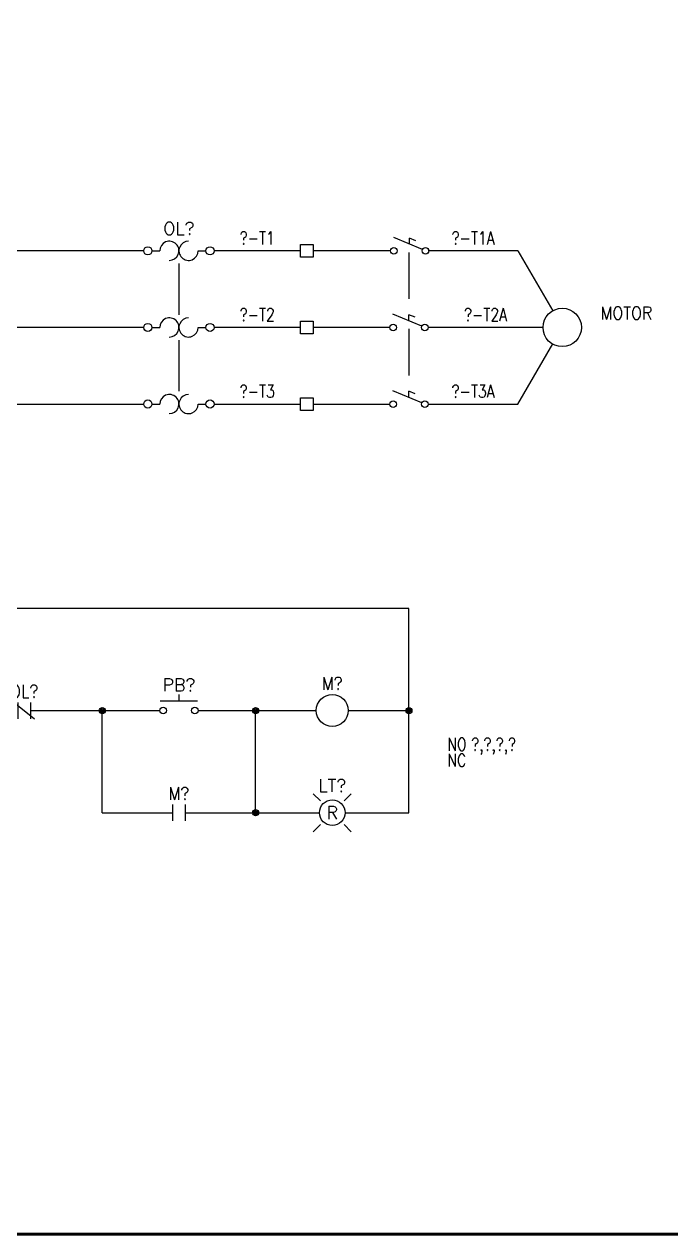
# Model space of a CAD drawing. Header units: inches. Extents: x 0 to 33.5, y 0 to 22.4.
# Drawn here: x 20.17 to 26.49, y 0.02 to 11.88 of the extents above; entities that cross this region are included whole.
import ezdxf
from ezdxf.enums import TextEntityAlignment as Align

# ---------------------------------------------------------------- set-up
doc = ezdxf.new("R2010")
doc.units = ezdxf.units.IN
doc.header["$MEASUREMENT"] = 0
for name, color, linetype in [('BLK_', 7, 'Continuous'), ('BRN_', 7, 'Continuous'), ('GRY_', 7, 'Continuous'), ('LINK', 9, 'Continuous'), ('MISC', 7, 'Continuous'), ('SYMS', 7, 'Continuous'), ('TAGS', 150, 'Continuous'), ('TITLE', 7, 'Continuous'), ('WIREFIXED', 7, 'Continuous'), ('WIRES', 7, 'Continuous'), ('XREF', 7, 'Continuous')]:
    doc.layers.add(name, color=color, linetype=linetype)
doc.styles.add('ITALIC', font='ITALIC')
doc.styles.add('SIMPLEX', font='SIMPLEX')
doc.styles.add('WD', font='romans.shx')

# ---------------------------------------------------------------- blocks, each defined once
blk = doc.blocks.new('NO_NUM_acade_title')
at = {"layer": 'TITLE', "const_width": 0.0312}
blk.add_lwpolyline([(30.594, 0.281), (30.594, 22.177), (30.344, 22.427), (0.281, 22.427), (0.031, 22.177), (0.031, 0.281), (0.281, 0.031), (30.344, 0.031)], close=True, dxfattribs=at)
at = {"layer": 'TITLE', "color": 1, "style": 'ITALIC'}
for tag, height, p in [('TITLE#1', 0.125, (32.156, 3.406)), ('TITLE#2', 0.125, (32.156, 3.204)), ('TITLE#3', 0.125, (32.156, 3.001)), ('TITLE#4', 0.125, (32.156, 2.799)), ('DWG#', 0.2, (32.156, 0.826))]:
    blk.add_attdef(tag, text='', height=height, dxfattribs=at).set_placement(p, align=Align.CENTER)
at = {"layer": 'TITLE', "color": 1, "style": 'SIMPLEX'}
blk.add_attdef('CAD#', (30.826, 1.958), '', height=0.0938, rotation=90, dxfattribs=at)
at = {"layer": 'TITLE', "color": 1}
for tag, p, height, style in [('ENGINEER', (31.237, 1.958), 0.0938, 'ITALIC'), ('CHKDBY', (32.424, 1.958), 0.0938, 'ITALIC'), ('JOB#', (31.464, 1.644), 0.0938, 'SIMPLEX'), ('DRAWNBY', (32.494, 1.644), 0.0938, 'ITALIC'), ('SCALE', (31.353, 1.344), 0.0938, 'SIMPLEX'), ('DATE', (32.408, 1.344), 0.0938, 'SIMPLEX'), ('SHTS', (32.532, 0.25), 0.2, 'ITALIC')]:
    blk.add_attdef(tag, p, '', height=height, dxfattribs=dict(at, style=style))
at = {"layer": 'TITLE', "color": 1, "style": 'ITALIC'}
blk.add_attdef('SH#', text='', height=0.2, dxfattribs=at).set_placement((31.881, 0.25), align=Align.RIGHT)
at = {"layer": 'TITLE', "color": 7, "flags": 9}
blk.add_attdef('WD_TB', (31.219, 0.031), '', height=0.125, dxfattribs=at)
blk = doc.blocks.new('HMO13')
blk.add_circle((0, 0), 0.188)
at = {"style": 'WD'}
for tag, p, width in [('INST', (0.381, 0.403), 0.7), ('LOC', (0.381, 0.234), 0.7), ('TAG1', (0.375, 0.077), 0.9), ('DESC1', (0.376, -0.079), 0.9), ('DESC2', (0.376, -0.235), 0.9), ('DESC3', (0.376, -0.391), 0.9), ('RATING3', (0.375, -0.548), 0.8), ('RATING4', (0.375, -0.704), 0.8), ('WDTAGALT', (0.375, -0.875), 0.7)]:
    blk.add_attdef(tag, p, '', height=0.125, dxfattribs=dict(at, width=width))
at = {"style": 'WD', "flags": 1}
for tag, p in [('X0TERM01', (-0.094, 0.162)), ('X4TERM02', (-0.188, 0)), ('X0TERM03', (-0.094, -0.162)), ('X0TERM04', (0.133, -0.133))]:
    blk.add_attdef(tag, p, '', height=0.0125, dxfattribs=at)
at = {"linetype": 'Continuous', "style": 'WD', "flags": 9}
blk.add_attdef('ASSYCODE', text='', height=0.01, dxfattribs=at).set_placement((0, 0.125), align=Align.CENTER)
at = {"style": 'WD', "flags": 9}
blk.add_attdef('FAMILY', text='', height=0.01, dxfattribs=at).set_placement((-0.005, 0.17), align=Align.CENTER)
at = {"linetype": 'Continuous', "style": 'WD', "flags": 1}
for tag, p in [('MFG', (0, 0.14)), ('CAT', (0, 0.159))]:
    blk.add_attdef(tag, text='', height=0.01, dxfattribs=at).set_placement(p, align=Align.MIDDLE)
at = {"style": 'WD', "width": 0.8}
blk.add_attdef('RATING1', text='', height=0.1, dxfattribs=at).set_placement((0, 0), align=Align.CENTER)
blk.add_attdef('RATING2', text='', height=0.1, dxfattribs=at).set_placement((0, -0.031), align=Align.TOP_CENTER)
blk = doc.blocks.new('WDDOT')
for radius in [0.03, 0.0187, 0.00929]:
    blk.add_circle((0, 0), radius)
blk = doc.blocks.new('HMS1')
blk.add_circle((0, 0), 0.156)
at = {"style": 'WD'}
for tag, width, p in [('INST', 0.7, (0.006, 0.528)), ('LOC', 0.7, (0.006, 0.359)), ('TAG1', 0.9, (0, 0.202))]:
    blk.add_attdef(tag, text='', height=0.125, dxfattribs=dict(at, width=width)).set_placement(p, align=Align.CENTER)
at = {"linetype": 'Continuous', "style": 'WD', "flags": 9}
blk.add_attdef('ASSYCODE', text='', height=0.01, dxfattribs=at).set_placement((0, 0.113), align=Align.CENTER)
at = {"style": 'WD', "flags": 9}
blk.add_attdef('FAMILY', text='', height=0.01, dxfattribs=at).set_placement((-0.005, 0.17), align=Align.CENTER)
at = {"linetype": 'Continuous', "style": 'WD', "flags": 1}
for tag, p in [('MFG', (0, 0.14)), ('CAT', (0, 0.159))]:
    blk.add_attdef(tag, text='', height=0.01, dxfattribs=at).set_placement(p, align=Align.MIDDLE)
at = {"style": 'WD'}
for tag, p, width in [('DESC1', (1.126, 0.076), 0.9), ('DESC2', (1.126, -0.081), 0.9), ('DESC3', (1.126, -0.237), 0.9), ('XREFNO', (1.359, -0.393), 0.8), ('XREFNC', (1.359, -0.549), 0.8)]:
    blk.add_attdef(tag, p, '', height=0.125, dxfattribs=dict(at, width=width))
at = {"style": 'WD', "flags": 1}
for tag, p in [('X4TERM01', (-0.156, 0)), ('X1TERM02', (0.156, 0))]:
    blk.add_attdef(tag, p, '', height=0.0125, dxfattribs=at)
at = {"linetype": 'Continuous', "style": 'WD'}
blk.add_attdef('TERM01', text='', height=0.125, dxfattribs=at).set_placement((-0.2, -0.035), align=Align.TOP_RIGHT)
blk.add_attdef('TERM02', text='', height=0.125, dxfattribs=at).set_placement((0.2, -0.035), align=Align.TOP_LEFT)
at = {"style": 'WD', "width": 0.8, "flags": 8}
for tag, p in [('NO', (1.126, -0.393)), ('NC', (1.126, -0.549))]:
    blk.add_attdef(tag, p, '', height=0.125, dxfattribs=at)
blk = doc.blocks.new('HOL22')
at = {"linetype": 'Continuous'}
for p, q in [((-0.1, 0.08), (0.1, -0.08)), ((-0.062, 0.08), (-0.062, -0.08)), ((0.062, 0.08), (0.062, -0.08))]:
    blk.add_line(p, q, dxfattribs=at)
at = {"style": 'WD'}
for tag, width, p in [('INST', 0.7, (0, 0.451)), ('LOC', 0.7, (0, 0.281)), ('TAG2', 0.9, (0, 0.125)), ('XREF', 0.7, (0, -0.297)), ('DESC1', 0.7, (0, -0.449)), ('DESC2', 0.7, (0, -0.606))]:
    blk.add_attdef(tag, text='', height=0.125, dxfattribs=dict(at, width=width)).set_placement(p, align=Align.CENTER)
for tag, p in [('X2LINK', (0, 0.25)), ('X8LINK', (0, -0.172))]:
    blk.add_attdef(tag, p, '', height=0.01, dxfattribs=at)
for tag, p, height, flags in [('X4TERM01', (-0.062, 0), 0.0125, 1), ('X1TERM02', (0.062, 0), 0.0125, 1), ('FAMILY', (0.097, 0.053), 0.01, 9), ('CONTACT', (0.097, 0.036), 0.01, 1)]:
    blk.add_attdef(tag, p, '', height=height, dxfattribs=dict(at, flags=flags))
at = {"linetype": 'Continuous', "style": 'WD', "flags": 8}
blk.add_attdef('TERM01', text='', height=0.125, dxfattribs=at).set_placement((-0.125, -0.016), align=Align.TOP_RIGHT)
blk.add_attdef('TERM02', text='', height=0.125, dxfattribs=at).set_placement((0.125, -0.016), align=Align.TOP_LEFT)
blk = doc.blocks.new('HPB11')
for p, q in [((0, 0.156), (0, 0.094)), ((-0.185, 0.094), (0.18, 0.094))]:
    blk.add_line(p, q)
for centre in [(-0.155, 0), (0.155, 0)]:
    blk.add_circle(centre, 0.0322)
at = {"style": 'WD', "width": 0.7}
for tag, p in [('INST', (0, 0.826)), ('LOC', (0, 0.656)), ('DESC1', (0, 0.5)), ('DESC2', (0, 0.344)), ('XREF', (0, -0.219))]:
    blk.add_attdef(tag, text='', height=0.125, dxfattribs=at).set_placement(p, align=Align.CENTER)
at = {"style": 'WD'}
blk.add_attdef('TAG1', text='', height=0.125, dxfattribs=at).set_placement((0, 0.188), align=Align.CENTER)
for tag, p in [('X2LINK', (0, 0.219)), ('X8LINK', (0, 0))]:
    blk.add_attdef(tag, p, '', height=0.01, dxfattribs=at)
for tag, p, height, flags in [('FAMILY', (0.205, 0.152), 0.01, 9), ('CONTACT', (0.205, 0.136), 0.01, 1), ('X4TERM01', (-0.188, 0), 0.0125, 1), ('X1TERM02', (0.188, 0), 0.0125, 1)]:
    blk.add_attdef(tag, p, '', height=height, dxfattribs=dict(at, flags=flags))
at = {"linetype": 'Continuous', "style": 'WD', "flags": 9}
for tag, p in [('ASSYCODE', (0.23, 0.071)), ('MFG', (0.228, 0.089)), ('CAT', (0.23, 0.108))]:
    blk.add_attdef(tag, text='', height=0.01, dxfattribs=at).set_placement(p, align=Align.CENTER)
at = {"linetype": 'Continuous', "style": 'WD', "flags": 8}
blk.add_attdef('TERM01', text='', height=0.125, dxfattribs=at).set_placement((-0.25, -0.031), align=Align.TOP_RIGHT)
blk.add_attdef('TERM02', text='', height=0.125, dxfattribs=at).set_placement((0.25, -0.031), align=Align.TOP_LEFT)
blk = doc.blocks.new('HMS21')
at = {"linetype": 'Continuous'}
for p, q in [((-0.062, 0.08), (-0.062, -0.08)), ((0.062, 0.08), (0.062, -0.08))]:
    blk.add_line(p, q, dxfattribs=at)
at = {"style": 'WD'}
for tag, width, p in [('INST', 0.7, (0, 0.451)), ('LOC', 0.7, (0, 0.281)), ('TAG2', 0.9, (0, 0.125)), ('XREF', 0.7, (0, -0.297)), ('DESC1', 0.7, (0, -0.454)), ('DESC2', 0.7, (0, -0.61)), ('DESC3', 0.7, (0, -0.766))]:
    blk.add_attdef(tag, text='', height=0.125, dxfattribs=dict(at, width=width)).set_placement(p, align=Align.CENTER)
for tag, p in [('X2LINK', (0, 0.125)), ('X8LINK', (0, -0.125))]:
    blk.add_attdef(tag, p, '', height=0.01, dxfattribs=at)
for tag, p, height, flags in [('X4TERM01', (-0.062, 0), 0.0125, 1), ('X1TERM02', (0.062, 0), 0.0125, 1), ('FAMILY', (0.097, 0.053), 0.01, 9), ('CONTACT', (0.097, 0.036), 0.01, 1)]:
    blk.add_attdef(tag, p, '', height=height, dxfattribs=dict(at, flags=flags))
at = {"linetype": 'Continuous', "style": 'WD', "flags": 8}
blk.add_attdef('TERM01', text='', height=0.125, dxfattribs=at).set_placement((-0.125, -0.031), align=Align.TOP_RIGHT)
blk.add_attdef('TERM02', text='', height=0.125, dxfattribs=at).set_placement((0.125, -0.031), align=Align.TOP_LEFT)
blk = doc.blocks.new('HLT1R')
for p, q in [((-0.115, 0.115), (-0.186, 0.186)), ((0.115, 0.115), (0.186, 0.186)), ((-0.115, -0.115), (-0.186, -0.186)), ((0.115, -0.115), (0.186, -0.186))]:
    blk.add_line(p, q)
blk.add_circle((0, 0), 0.125)
at = {"style": 'WD', "width": 0.7}
for tag, p in [('INST', (0.006, 0.528)), ('LOC', (0.006, 0.359))]:
    blk.add_attdef(tag, text='', height=0.125, dxfattribs=at).set_placement(p, align=Align.CENTER)
at = {"style": 'WD'}
blk.add_attdef('TAG1', text='', height=0.125, dxfattribs=at).set_placement((0, 0.202), align=Align.CENTER)
at = {"style": 'WD', "flags": 9}
blk.add_attdef('FAMILY', text='', height=0.01, dxfattribs=at).set_placement((-0.005, 0.161), align=Align.CENTER)
at = {"linetype": 'Continuous', "style": 'WD', "flags": 1}
for tag, p in [('MFG', (0, 0.121)), ('CAT', (0, 0.14))]:
    blk.add_attdef(tag, text='', height=0.01, dxfattribs=at).set_placement(p, align=Align.MIDDLE)
at = {"style": 'WD'}
for tag, p, width in [('DESC1', (1.125, 0), 0.9), ('WDTAGALT', (1.125, -0.312), 0.7)]:
    blk.add_attdef(tag, p, '', height=0.125, dxfattribs=dict(at, width=width))
blk.add_attdef('COLOR', text='', height=0.125, dxfattribs=at).set_placement((0, 0), align=Align.MIDDLE)
at = {"style": 'WD', "flags": 1}
for tag, p in [('X4TERM01', (-0.125, 0)), ('X1TERM02', (0.125, 0))]:
    blk.add_attdef(tag, p, '', height=0.0125, dxfattribs=at)
at = {"linetype": 'Continuous', "style": 'WD', "flags": 9}
blk.add_attdef('ASSYCODE', text='', height=0.01, dxfattribs=at).set_placement((-0.003, 0.098), align=Align.CENTER)
at = {"linetype": 'Continuous', "style": 'WD', "flags": 8}
blk.add_attdef('TERM01', text='', height=0.125, dxfattribs=at).set_placement((-0.175, -0.031), align=Align.TOP_RIGHT)
blk.add_attdef('TERM02', text='', height=0.125, dxfattribs=at).set_placement((0.175, -0.031), align=Align.TOP_LEFT)
at = {"style": 'WD', "width": 0.9}
blk.add_attdef('DESC2', text='', height=0.125, dxfattribs=at).set_placement((1.125, -0.031), align=Align.TOP_LEFT)
blk = doc.blocks.new('HOL1')
for p, q in [((-0.264, 0), (-0.188, 0)), ((0.188, 0), (0.264, 0))]:
    blk.add_line(p, q)
at = {"linetype": 'Continuous'}
for centre in [(-0.304, 0), (0.304, 0)]:
    blk.add_circle(centre, 0.04, dxfattribs=at)
for centre, start, end in [((-0.094, 0), 270.001, 180.002), ((0.094, 0), 90, 0.001)]:
    blk.add_arc(centre, 0.0938, start, end)
at = {"style": 'WD', "width": 0.7}
for tag, p in [('INST', (0, 0.795)), ('LOC', (0, 0.625)), ('DESC1', (0, 0.469)), ('DESC2', (0, 0.312)), ('RATING1', (0, -0.266))]:
    blk.add_attdef(tag, text='', height=0.125, dxfattribs=at).set_placement(p, align=Align.CENTER)
at = {"style": 'WD'}
blk.add_attdef('TAG1', text='', height=0.125, dxfattribs=at).set_placement((0, 0.156), align=Align.CENTER)
for tag, p in [('X2LINK', (0, 0.125)), ('X8LINK', (0, -0.125))]:
    blk.add_attdef(tag, p, '', height=0.01, dxfattribs=at)
for tag, p, height, flags in [('FAMILY', (0.205, 0.152), 0.01, 9), ('X4TERM01', (-0.344, 0), 0.0125, 1), ('X1TERM02', (0.344, 0), 0.0125, 1)]:
    blk.add_attdef(tag, p, '', height=height, dxfattribs=dict(at, flags=flags))
at = {"linetype": 'Continuous', "style": 'WD', "flags": 9}
for tag, p in [('ASSYCODE', (0.219, 0.062)), ('MFG', (0.228, 0.089)), ('CAT', (0.23, 0.108))]:
    blk.add_attdef(tag, text='', height=0.01, dxfattribs=at).set_placement(p, align=Align.CENTER)
at = {"linetype": 'Continuous', "style": 'WD', "flags": 8}
blk.add_attdef('TERM01', text='', height=0.125, dxfattribs=at).set_placement((-0.406, -0.031), align=Align.TOP_RIGHT)
blk.add_attdef('TERM02', text='', height=0.125, dxfattribs=at).set_placement((0.406, -0.031), align=Align.TOP_LEFT)
blk = doc.blocks.new('HOL2')
for p, q in [((-0.264, 0), (-0.188, 0)), ((0.188, 0), (0.264, 0))]:
    blk.add_line(p, q)
at = {"linetype": 'Continuous'}
for centre in [(-0.304, 0), (0.304, 0)]:
    blk.add_circle(centre, 0.04, dxfattribs=at)
for centre, start, end in [((-0.094, 0), 270.001, 180.002), ((0.094, 0), 90, 0.001)]:
    blk.add_arc(centre, 0.0938, start, end)
at = {"style": 'WD', "width": 0.7}
for tag, p in [('INST', (0, 0.81)), ('LOC', (0, 0.641)), ('DESC1', (0, 0.484)), ('DESC2', (0, 0.328))]:
    blk.add_attdef(tag, text='', height=0.125, dxfattribs=at).set_placement(p, align=Align.CENTER)
at = {"style": 'WD'}
blk.add_attdef('TAG2', text='', height=0.125, dxfattribs=at).set_placement((0, 0.172), align=Align.CENTER)
for tag, p in [('X2LINK', (0, 0.125)), ('X8LINK', (0, -0.125))]:
    blk.add_attdef(tag, p, '', height=0.01, dxfattribs=at)
for tag, p, height, flags in [('FAMILY', (0.205, 0.152), 0.01, 9), ('X4TERM01', (-0.344, 0), 0.0125, 1), ('X1TERM02', (0.344, 0), 0.0125, 1)]:
    blk.add_attdef(tag, p, '', height=height, dxfattribs=dict(at, flags=flags))
at = {"linetype": 'Continuous', "style": 'WD', "flags": 8}
blk.add_attdef('TERM01', text='', height=0.125, dxfattribs=at).set_placement((-0.406, -0.016), align=Align.TOP_RIGHT)
blk.add_attdef('TERM02', text='', height=0.125, dxfattribs=at).set_placement((0.406, -0.016), align=Align.TOP_LEFT)
blk = doc.blocks.new('HT0001')
for p, q in [((-0.062, 0.062), (0.062, 0.062)), ((-0.062, -0.062), (-0.062, 0.062)), ((0.062, 0.062), (0.062, -0.062)), ((0.062, -0.062), (-0.062, -0.062))]:
    blk.add_line(p, q)
at = {"style": 'WD'}
for tag, p, width in [('INST', (0.062, 0.42), 0.7), ('LOC', (0.062, 0.25), 0.7), ('DESC1', (0.05, -0.385), 0.8)]:
    blk.add_attdef(tag, p, '', height=0.125, dxfattribs=dict(at, width=width))
at = {"linetype": 'Continuous', "style": 'WD'}
for tag, p, height, width, flags in [('TERM01', (0.062, 0.094), 0.125, 0.8, 8), ('TAGSTRIP', (0.05, -0.229), 0.125, 0.9, 8), ('CAT', (0.213, -0.406), 0.109, 0.8, 1), ('DESC2', (0.05, -0.541), 0.125, 0.8, 8), ('DESC3', (0.05, -0.698), 0.125, 0.8, 8)]:
    blk.add_attdef(tag, p, '', height=height, dxfattribs=dict(at, width=width, flags=flags))
at = {"style": 'WD', "flags": 1}
for tag, p, height in [('X4TERM01', (-0.062, 0), 0.0125), ('X4TERMDESC01', (-0.055, -0.023), 0.025), ('X2TERMDESC01', (-0.006, 0.029), 0.025), ('STRIPSEQ', (0, 0), 0.00125), ('X2TERM01', (0, 0.062), 0.0125), ('X2PIN01', (0.033, 0.084), 0.0125), ('X1TERMDESC01', (0.039, 0.007), 0.025), ('X1TERM01', (0.062, 0), 0.0125), ('X1PIN01', (0.087, 0.016), 0.0125), ('X4PIN01', (-0.114, -0.038), 0.0125), ('LINKTERM', (0, -0.002), 0.00125), ('X8TERM01', (0, -0.062), 0.0125), ('X8TERMDESC01', (0, -0.054), 0.025), ('X8PIN01', (0.026, -0.096), 0.0125)]:
    blk.add_attdef(tag, p, '', height=height, dxfattribs=at)
at = {"linetype": 'Continuous', "style": 'WD', "width": 0.8, "flags": 1}
blk.add_attdef('MFG', text='', height=0.109, dxfattribs=at).set_placement((0.088, -0.406), align=Align.RIGHT)
at = {"style": 'WD', "width": 0.7, "flags": 1}
blk.add_attdef('ASSYCODE', (0.062, -0.281), '', height=0.01, dxfattribs=at)
blk = doc.blocks.new('HDS21')
for p, q in [((0.126, 0.013), (-0.156, 0.13)), ((0, 0.065), (0, 0.125)), ((0.062, 0.099), (0, 0.125))]:
    blk.add_line(p, q)
for centre in [(-0.155, 0), (0.155, 0)]:
    blk.add_circle(centre, 0.0322)
at = {"style": 'WD', "width": 0.7}
for tag, p in [('INST', (0, 0.625)), ('LOC', (0, 0.469)), ('RATING1', (0, 0.156)), ('XREF', (0, -0.236)), ('DESC1', (0, -0.406)), ('DESC2', (0, -0.562))]:
    blk.add_attdef(tag, text='', height=0.125, dxfattribs=at).set_placement(p, align=Align.CENTER)
at = {"style": 'WD'}
blk.add_attdef('TAG2', text='', height=0.125, dxfattribs=at).set_placement((0, 0.312), align=Align.CENTER)
for tag, p in [('X2LINK', (0, 0.281)), ('X8LINK', (0, -0.016))]:
    blk.add_attdef(tag, p, '', height=0.01, dxfattribs=at)
for tag, p, height, flags in [('FAMILY', (0.206, 0.131), 0.01, 9), ('X4TERM01', (-0.188, 0), 0.0125, 1), ('X1TERM02', (0.188, 0), 0.0125, 1), ('CONTACT', (0.206, 0.103), 0.01, 9)]:
    blk.add_attdef(tag, p, '', height=height, dxfattribs=dict(at, flags=flags))
at = {"linetype": 'Continuous', "style": 'WD', "flags": 8}
blk.add_attdef('TERM01', text='', height=0.125, dxfattribs=at).set_placement((-0.25, -0.031), align=Align.TOP_RIGHT)
blk.add_attdef('TERM02', text='', height=0.125, dxfattribs=at).set_placement((0.25, -0.031), align=Align.TOP_LEFT)
blk = doc.blocks.new('WD_WNH')
at = {"linetype": 'Continuous', "style": 'WD', "width": 0.8}
blk.add_attdef('WIRENO', text='', height=0.125, dxfattribs=at).set_placement((0, 0.062), align=Align.CENTER)
at = {"style": 'WD', "flags": 1}
for tag, p in [('W01USER', (0, 0.078)), ('W02USER', (0, 0.07)), ('W03USER', (0, 0.062)), ('W04USER', (0, 0.055)), ('W05USER', (0, 0.047)), ('W06USER', (0, 0.039)), ('W07USER', (0, 0.031)), ('W08USER', (0, 0.023)), ('W09USER', (0, 0.016)), ('W10USER', (0, 0.008))]:
    blk.add_attdef(tag, text='', height=0.005, dxfattribs=at).set_placement(p, align=Align.CENTER)

msp = doc.modelspace()

# ---------------------------------------------------------------- linework, layer by layer
at = {"layer": 'BLK_'}
for p, q in [((23.744, 8.907), (22.994, 8.907)), ((25.244, 8.907), (24.119, 8.907))]:
    msp.add_line(p, q, dxfattribs=at)
at = {"layer": 'BRN_'}
for p, q in [((23.744, 9.657), (22.994, 9.657)), ((24.998, 9.657), (24.119, 9.657)), ((24.998, 9.657), (25.338, 9.07))]:
    msp.add_line(p, q, dxfattribs=at)
at = {"layer": 'GRY_'}
for p, q in [((24.998, 8.157), (25.338, 8.745)), ((22.994, 8.157), (23.744, 8.157)), ((24.119, 8.157), (24.998, 8.157))]:
    msp.add_line(p, q, dxfattribs=at)
at = {"layer": 'LINK'}
for points in [[(23.931, 9.642), (23.931, 9.188)], [(21.681, 9.532), (21.681, 9.032)], [(21.681, 8.782), (21.681, 8.282)], [(23.931, 8.892), (23.931, 8.438)]]:
    msp.add_lwpolyline(points, dxfattribs=at)
at = {"layer": 'WIRES'}
for p, q in [((21.338, 9.657), (18.744, 9.657)), ((22.869, 9.657), (22.025, 9.657)), ((21.338, 8.907), (18.744, 8.907)), ((22.869, 8.907), (22.025, 8.907)), ((18.744, 8.157), (21.338, 8.157)), ((22.025, 8.157), (22.869, 8.157)), ((23.931, 6.157), (17.713, 6.157)), ((23.931, 4.157), (23.931, 6.157)), ((20.23, 5.157), (21.494, 5.157)), ((20.931, 4.157), (20.931, 5.157)), ((21.869, 5.157), (23.025, 5.157)), ((22.431, 4.157), (22.431, 5.157)), ((23.338, 5.157), (23.931, 5.157)), ((20.931, 4.157), (21.619, 4.157)), ((21.744, 4.157), (23.056, 4.157)), ((23.306, 4.157), (23.931, 4.157))]:
    msp.add_line(p, q, dxfattribs=at)

# ---------------------------------------------------------------- block references
msp.add_blockref('NO_NUM_acade_title', (0, 0))
at = {"layer": 'SYMS'}
ref = msp.add_blockref('HOL1', (21.681, 9.657), dxfattribs=at)
ref.add_attrib('TAG1', 'OL?', dxfattribs={"layer": 'TAGS', "height": 0.125, "style": 'WD'}).set_placement((21.681, 9.813), align=Align.CENTER)
for name, p in [('HDS21', (23.938, 9.657)), ('HT0001', (22.931, 9.657)), ('HDS21', (23.931, 8.907)), ('HOL2', (21.681, 8.907)), ('HT0001', (22.931, 8.907)), ('HOL2', (21.681, 8.157)), ('HT0001', (22.931, 8.157)), ('HDS21', (23.931, 8.157)), ('WDDOT', (20.931, 5.157)), ('WDDOT', (22.431, 5.157)), ('WDDOT', (23.931, 5.157)), ('WDDOT', (22.431, 4.157))]:
    msp.add_blockref(name, p, dxfattribs=at)
ref = msp.add_blockref('HMO13', (25.431, 8.907), dxfattribs=at)
ref.add_attrib('TAG1', 'MOTOR ', (25.806, 8.985), dxfattribs={"layer": 'TAGS', "height": 0.125, "style": 'WD', "width": 0.9})
ref = msp.add_blockref('HPB11', (21.681, 5.157), dxfattribs=at)
ref.add_attrib('TAG1', 'PB?', dxfattribs={"layer": 'TAGS', "height": 0.125, "style": 'WD'}).set_placement((21.681, 5.345), align=Align.CENTER)
ref = msp.add_blockref('HMS1', (23.181, 5.157), dxfattribs=at)
ref.add_attrib('NC', 'NC', (24.307, 4.608), dxfattribs={"layer": 'MISC', "height": 0.125, "style": 'WD', "width": 0.8, "flags": 8})
ref.add_attrib('NO', 'NO', (24.307, 4.764), dxfattribs={"layer": 'MISC', "height": 0.125, "style": 'WD', "width": 0.8, "flags": 8})
ref.add_attrib('XREFNO', '?,?,?,?', (24.541, 4.764), dxfattribs={"layer": 'XREF', "height": 0.125, "style": 'WD', "width": 0.8})
ref.add_attrib('TAG1', 'M?', dxfattribs={"layer": 'TAGS', "height": 0.125, "style": 'WD', "width": 0.9}).set_placement((23.181, 5.36), align=Align.CENTER)
ref = msp.add_blockref('HOL22', (20.168, 5.157), dxfattribs=at)
ref.add_attrib('TAG2', 'OL?', dxfattribs={"layer": 'TAGS', "height": 0.125, "style": 'WD', "width": 0.9}).set_placement((20.168, 5.282), align=Align.CENTER)
ref = msp.add_blockref('HMS21', (21.681, 4.157), dxfattribs=at)
ref.add_attrib('TAG2', 'M?', dxfattribs={"layer": 'TAGS', "height": 0.125, "style": 'WD', "width": 0.9}).set_placement((21.681, 4.282), align=Align.CENTER)
ref = msp.add_blockref('HLT1R', (23.181, 4.157), dxfattribs=at)
ref.add_attrib('TAG1', 'LT?', dxfattribs={"layer": 'TAGS', "height": 0.125, "style": 'WD'}).set_placement((23.181, 4.36), align=Align.CENTER)
ref.add_attrib('COLOR', 'R', dxfattribs={"layer": 'MISC', "height": 0.125, "style": 'WD'}).set_placement((23.181, 4.157), align=Align.MIDDLE)
at = {"layer": 'WIREFIXED'}
ref = msp.add_blockref('WD_WNH', (22.447, 9.657), dxfattribs=at)
ref.add_attrib('WIRENOF', '?-T1', dxfattribs={"linetype": 'Continuous', "height": 0.125, "style": 'WD', "width": 0.8}).set_placement((22.447, 9.72), align=Align.CENTER)
ref = msp.add_blockref('WD_WNH', (24.559, 9.657), dxfattribs=at)
ref.add_attrib('WIRENOF', '?-T1A', dxfattribs={"linetype": 'Continuous', "height": 0.125, "style": 'WD', "width": 0.8}).set_placement((24.559, 9.72), align=Align.CENTER)
ref = msp.add_blockref('WD_WNH', (22.447, 8.907), dxfattribs=at)
ref.add_attrib('WIRENOF', '?-T2', dxfattribs={"linetype": 'Continuous', "height": 0.125, "style": 'WD', "width": 0.8}).set_placement((22.447, 8.97), align=Align.CENTER)
ref = msp.add_blockref('WD_WNH', (24.681, 8.907), dxfattribs=at)
ref.add_attrib('WIRENOF', '?-T2A', dxfattribs={"linetype": 'Continuous', "height": 0.125, "style": 'WD', "width": 0.8}).set_placement((24.681, 8.97), align=Align.CENTER)
ref = msp.add_blockref('WD_WNH', (22.447, 8.157), dxfattribs=at)
ref.add_attrib('WIRENOF', '?-T3', dxfattribs={"linetype": 'Continuous', "height": 0.125, "style": 'WD', "width": 0.8}).set_placement((22.447, 8.22), align=Align.CENTER)
ref = msp.add_blockref('WD_WNH', (24.559, 8.157), dxfattribs=at)
ref.add_attrib('WIRENOF', '?-T3A', dxfattribs={"linetype": 'Continuous', "height": 0.125, "style": 'WD', "width": 0.8}).set_placement((24.559, 8.22), align=Align.CENTER)

doc.saveas('drawing.dxf')
